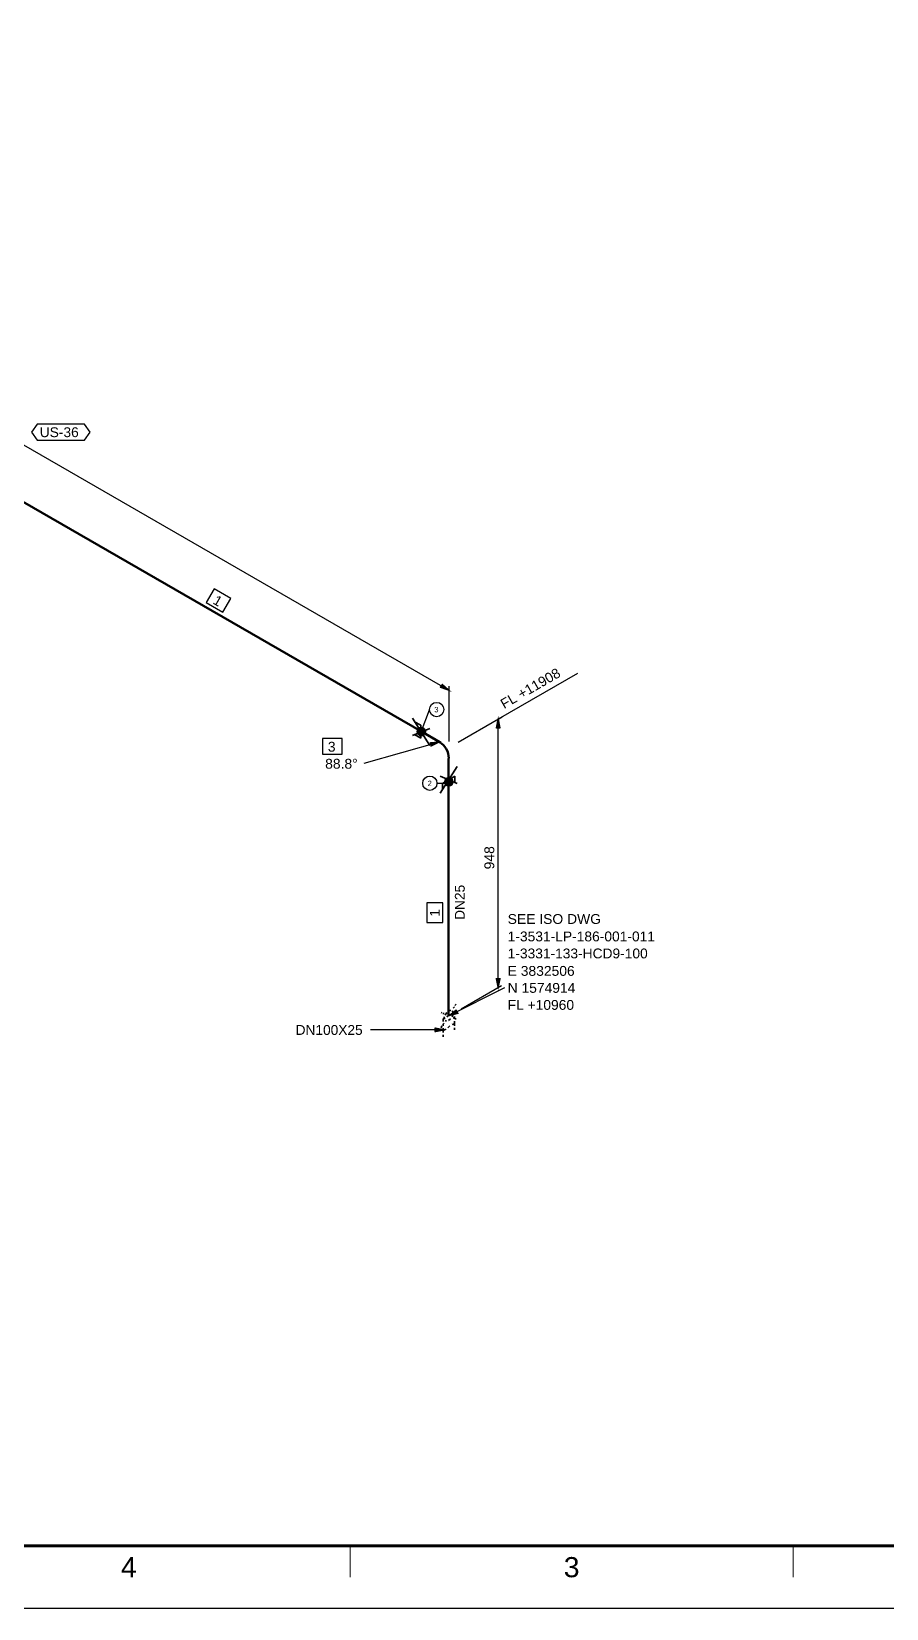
# Model space of a CAD drawing. Header units: inches. Extents: x 0 to 841, y 0 to 594.
# Drawn here: x 458.8 to 649.9, y 0 to 352.5 of the extents above; entities that cross this region are included whole.
import ezdxf
from ezdxf.enums import TextEntityAlignment as Align

# ---------------------------------------------------------------- set-up
doc = ezdxf.new("R2010")
doc.units = ezdxf.units.IN
doc.header["$MEASUREMENT"] = 0
for name, color, linetype in [('BG Border', 7, 'Continuous'), ('DIMLINES', 7, 'Continuous'), ('DIMTEXT', 7, 'Continuous'), ('ISOTEXT', 7, 'Continuous'), ('PIPE', 7, 'Continuous'), ('WELDS', 7, 'Continuous')]:
    doc.layers.add(name, color=color, linetype=linetype)
doc.styles.add('Arial', font='arial.ttf')

msp = doc.modelspace()

# ---------------------------------------------------------------- hatches: boundary and pattern name
at = {"layer": 'DIMLINES', "linetype": 'Continuous'}
for points in [[(552.04, 205.24), (550.6, 206.52), (550.2, 205.88)], [(563.08, 198.76), (562.68, 196.84), (563.48, 196.84)], [(563.08, 138.84), (563.48, 140.76), (562.68, 140.76)]]:
    msp.add_hatch(color=2, dxfattribs=at).paths.add_polyline_path(points)
at = {"layer": 'DIMLINES', "linetype": 'ByBlock'}
h = msp.add_hatch(dxfattribs=at)
h.set_pattern_fill('LINE', color=2, scale=25.4, style=0)
h.paths.add_polyline_path([(552.04, 205.24), (550.6, 206.52), (550.2, 205.88)])
h = msp.add_hatch(dxfattribs=at)
h.set_pattern_fill('LINE', color=2, scale=25.4, style=0)
h.paths.add_polyline_path([(563.08, 198.76), (562.68, 196.84), (563.48, 196.84)])
h = msp.add_hatch(dxfattribs=at)
h.set_pattern_fill('LINE', color=2, scale=25.4, style=0)
h.paths.add_polyline_path([(563.08, 138.84), (563.48, 140.76), (562.68, 140.76)])
at = {"layer": 'ISOTEXT', "linetype": 'Continuous'}
for points in [[(549.88, 193.64), (547.96, 193.48), (548.12, 192.76)], [(552.12, 132.52), (554.04, 133), (553.64, 133.72)], [(550.92, 129.32), (549, 129.72), (549, 128.92)]]:
    msp.add_hatch(color=2, dxfattribs=at).paths.add_polyline_path(points)
at = {"layer": 'ISOTEXT', "linetype": 'ByBlock'}
h = msp.add_hatch(dxfattribs=at)
h.set_pattern_fill('LINE', color=2, scale=25.4, style=0)
h.paths.add_polyline_path([(549.88, 193.64), (547.96, 193.48), (548.12, 192.76)])
h = msp.add_hatch(dxfattribs=at)
h.set_pattern_fill('LINE', color=2, scale=25.4, style=0)
h.paths.add_polyline_path([(552.12, 132.52), (554.04, 133), (553.64, 133.72)])
h = msp.add_hatch(dxfattribs=at)
h.set_pattern_fill('LINE', color=2, scale=25.4, style=0)
h.paths.add_polyline_path([(550.92, 129.32), (549, 129.72), (549, 128.92)])
at = {"layer": 'WELDS', "linetype": 'Continuous'}
h = msp.add_hatch(color=7, dxfattribs=at)
edge = h.paths.add_edge_path()
edge.add_arc((545.88, 195.96), 0.92, 0, 360)
at = {"layer": 'WELDS', "linetype": 'ByBlock'}
h = msp.add_hatch(dxfattribs=at)
h.set_pattern_fill('LINE', scale=25.4, style=0)
edge = h.paths.add_edge_path()
edge.add_arc((545.88, 195.96), 0.92, 0, 360)
at = {"layer": 'WELDS', "linetype": 'Continuous'}
h = msp.add_hatch(color=7, dxfattribs=at)
edge = h.paths.add_edge_path()
edge.add_arc((552.04, 184.76), 0.92, 0, 360)
at = {"layer": 'WELDS', "linetype": 'ByBlock'}
h = msp.add_hatch(dxfattribs=at)
h.set_pattern_fill('LINE', scale=25.4, style=0)
edge = h.paths.add_edge_path()
edge.add_arc((552.04, 184.76), 0.92, 0, 360)

# ---------------------------------------------------------------- linework, layer by layer
at = {"layer": 'BG Border', "color": 3, "linetype": 'Continuous', "lineweight": 120}
msp.add_line((827, 14), (35, 14), dxfattribs=at)
at = {"layer": 'BG Border', "color": 7, "linetype": 'Continuous', "lineweight": 13}
for p, q in [((530, 14), (530, 6.98)), ((629, 14), (629, 6.98))]:
    msp.add_line(p, q, dxfattribs=at)
at = {"layer": 'BG Border', "color": 7, "linetype": 'Continuous', "lineweight": 25}
msp.add_line((841, 0), (0, 0), dxfattribs=at)
at = {"layer": 'BG Border', "color": 3, "linetype": 'Continuous', "lineweight": 120}
msp.add_lwpolyline([(827, 580), (35, 580), (35, 14), (827, 14)], close=True, dxfattribs=at)
at = {"layer": 'DIMLINES', "color": 2, "linetype": 'Continuous', "lineweight": 30}
for p, q in [((309.08, 345.32), (552.04, 205.24)), ((563.16, 198.84), (580.92, 209.08)), ((550.2, 205.88), (550.6, 206.52)), ((552.04, 205.24), (550.2, 205.88)), ((550.6, 206.52), (552.04, 205.24)), ((552.04, 206.12), (552.04, 193.8)), ((554.12, 193.64), (563.16, 198.84)), ((563.88, 199.16), (562.28, 198.28)), ((562.68, 196.84), (563.08, 198.76)), ((563.08, 198.76), (563.48, 196.84)), ((563.08, 138.84), (563.08, 198.76)), ((563.48, 196.84), (562.68, 196.84)), ((563.8, 139.16), (554.84, 133.96)), ((563.08, 138.84), (562.68, 140.76)), ((562.68, 140.76), (563.48, 140.76)), ((563.48, 140.76), (563.08, 138.84))]:
    msp.add_line(p, q, dxfattribs=at)
at = {"layer": 'DIMLINES', "color": 2, "linetype": 'Continuous', "lineweight": 30, "const_width": 0.3}
for points in [[(552.04, 205.24), (550.6, 206.52), (550.2, 205.88)], [(563.08, 198.76), (562.68, 196.84), (563.48, 196.84)], [(563.08, 138.84), (563.48, 140.76), (562.68, 140.76)]]:
    msp.add_lwpolyline(points, close=True, dxfattribs=at)
at = {"layer": 'ISOTEXT', "color": 2, "linetype": 'Continuous', "lineweight": 30}
for p, q in [((460.04, 264.68), (458.76, 262.92)), ((470.6, 264.68), (460.04, 264.68)), ((471.88, 262.92), (470.6, 264.68)), ((458.76, 262.92), (460.04, 261.16)), ((460.04, 261.16), (470.6, 261.16)), ((470.6, 261.16), (471.88, 262.92)), ((499.56, 227.88), (497.8, 224.84)), ((503.32, 225.72), (499.56, 227.88)), ((501.56, 222.68), (503.32, 225.72)), ((497.8, 224.84), (501.56, 222.68)), ((545.88, 195.96), (547.72, 200.84)), ((528.2, 194.44), (523.8, 194.44)), ((523.8, 194.44), (523.8, 190.92)), ((528.2, 190.92), (528.2, 194.44)), ((523.8, 190.92), (528.2, 190.92)), ((549.88, 193.64), (533.08, 188.84)), ((547.96, 193.48), (549.88, 193.64)), ((548.12, 192.76), (547.96, 193.48)), ((549.88, 193.64), (548.12, 192.76)), ((552.04, 184.36), (549.32, 184.36)), ((550.68, 157.72), (547.16, 157.72)), ((547.16, 157.72), (547.16, 153.32)), ((550.68, 153.32), (550.68, 157.72)), ((547.16, 153.32), (550.68, 153.32)), ((552.12, 132.52), (564.6, 138.76)), ((552.12, 132.52), (553.64, 133.72)), ((554.04, 133), (552.12, 132.52)), ((553.64, 133.72), (554.04, 133)), ((550.92, 129.32), (534.52, 129.32)), ((549, 128.92), (549, 129.72)), ((549, 129.72), (550.92, 129.32)), ((550.92, 129.32), (549, 128.92))]:
    msp.add_line(p, q, dxfattribs=at)
at = {"layer": 'ISOTEXT', "color": 2, "linetype": 'Continuous', "lineweight": 30, "const_width": 0.3}
for points in [[(549.88, 193.64), (547.96, 193.48), (548.12, 192.76)], [(552.12, 132.52), (554.04, 133), (553.64, 133.72)], [(550.92, 129.32), (549, 129.72), (549, 128.92)]]:
    msp.add_lwpolyline(points, close=True, dxfattribs=at)
at = {"layer": 'ISOTEXT', "color": 2, "linetype": 'Continuous', "lineweight": 30}
for centre in [(549.32, 200.92), (547.8, 184.44)]:
    msp.add_circle(centre, 1.6, dxfattribs=at)
at = {"layer": 'PIPE', "color": 7, "linetype": 'Continuous', "lineweight": 50}
for p, q in [((454.8, 248.5), (545.9, 196)), ((545.9, 196), (550, 193.6)), ((552, 190), (552, 185.2)), ((552, 184.3), (552, 132.5))]:
    msp.add_line(p, q, dxfattribs=at)
at = {"layer": 'PIPE', "color": 7, "linetype": 'Continuous', "lineweight": 35}
for p, q in [((544.4, 198.2), (545.8, 197.4)), ((545.8, 197.4), (545.8, 194.5)), ((545.8, 194.5), (544.4, 195.3)), ((550.6, 184.4), (553.4, 186)), ((550.6, 183), (550.6, 184.4)), ((553.4, 186), (553.4, 184.6)), ((553.3, 134.5), (553, 134.2)), ((553.7, 135.1), (553.4, 134.8)), ((550.3, 133.2), (550.5, 133.1)), ((550.7, 133), (551, 133)), ((550.7, 130.5), (551, 130.8)), ((550.8, 131.8), (551.2, 132)), ((550.8, 131.2), (550.8, 131.8)), ((550.8, 130.2), (550.8, 130.7)), ((551, 131.7), (551, 132.2)), ((551.2, 132.6), (551.6, 133.2)), ((551.5, 131.3), (551.2, 131.4)), ((551.6, 132.2), (552, 132.5)), ((552, 133.5), (552.5, 133.7)), ((552, 132.5), (552.4, 132.7)), ((552.4, 131.8), (552, 131.4)), ((552.8, 133.6), (553, 133.3)), ((552.8, 133), (553.3, 133.3)), ((553, 132.8), (552.8, 132.2)), ((553.3, 130.7), (552.8, 130.5)), ((553.3, 131.9), (553, 132)), ((553.3, 133.3), (553.3, 132.8)), ((553.3, 132.3), (553.3, 131.8)), ((553.3, 131.3), (553.3, 130.7)), ((553.3, 130.6), (553.3, 130.2)), ((553.7, 131.8), (553.4, 131.8)), ((550.3, 129.8), (550.5, 130.2)), ((550.8, 129.2), (550.8, 129.7)), ((551.4, 129.5), (550.8, 129.2)), ((550.8, 129.2), (550.8, 128.7)), ((550.8, 128.2), (550.8, 127.8)), ((552.3, 130.2), (551.8, 129.8)), ((553.3, 129.8), (553.3, 129.3))]:
    msp.add_line(p, q, dxfattribs=at)
at = {"layer": 'PIPE', "color": 7, "linetype": 'Continuous', "lineweight": 50}
msp.add_arc((547.88, 190.04), 4.16, 0, 60.018, dxfattribs=at)
at = {"layer": 'WELDS', "color": 7, "linetype": 'Continuous', "lineweight": 35}
for p, q in [((543.9, 199), (547.8, 192.9)), ((543.9, 195.1), (547.8, 196.7)), ((553.9, 188.2), (550.1, 182.2)), ((550.1, 186), (553.9, 184.4))]:
    msp.add_line(p, q, dxfattribs=at)
for centre in [(545.88, 195.96), (552.04, 184.76)]:
    msp.add_circle(centre, 0.92, dxfattribs=at)

# ---------------------------------------------------------------- texts
at = {"layer": 'BG Border', "color": 3, "style": 'Arial', "width": 1.008516}
for s, p in [('4', (480.5, 11.48)), ('3', (579.5, 11.48))]:
    msp.add_text(s, height=4.5, dxfattribs=at).set_placement(p, align=Align.TOP_CENTER)
at = {"layer": 'DIMTEXT', "color": 2, "style": 'Arial', "width": 1.008516}
msp.add_text('948', height=2.2, rotation=90, dxfattribs=at).set_placement((562.2, 165.2))
at = {"layer": 'ISOTEXT', "color": 2, "style": 'Arial'}
for s, height, width, p in [('US-36', 2.2, 1.000132, (460.6, 261.8)), ('3', 1.2, 1.008516, (548.8, 200.3)), ('3', 2.2, 1.008516, (525, 191.5)), ('88.8°', 2.2, 1.009269, (524.4, 187.7)), ('2', 1.2, 1.008516, (547.3, 183.8)), ('SEE ISO DWG', 2.2, 1.00983, (565.2, 153)), ('1-3531-LP-186-001-011', 2.2, 1.004063, (565.2, 149.1)), ('1-3331-133-HCD9-100', 2.2, 1.001507, (565.2, 145.3)), ('E 3832506', 2.2, 1.007902, (565.2, 141.4)), ('N 1574914', 2.2, 1.006087, (565.2, 137.6)), ('FL +10960', 2.2, 1.004042, (565.2, 133.8)), ('DN100X25', 2.2, 0.996682, (517.8, 128.2))]:
    msp.add_text(s, height=height, dxfattribs=dict(at, width=width)).set_placement(p)
for s, rotation, width, p in [('1', 330, 1.008516, (499.1, 224.7)), ('FL +11908', 30, 1.004042, (564.4, 201)), ('DN25', 90, 0.99922, (555.6, 153.9)), ('1', 90, 1.008516, (550, 154.6))]:
    msp.add_text(s, height=2.2, rotation=rotation, dxfattribs=dict(at, width=width)).set_placement(p)

doc.saveas('drawing.dxf')
